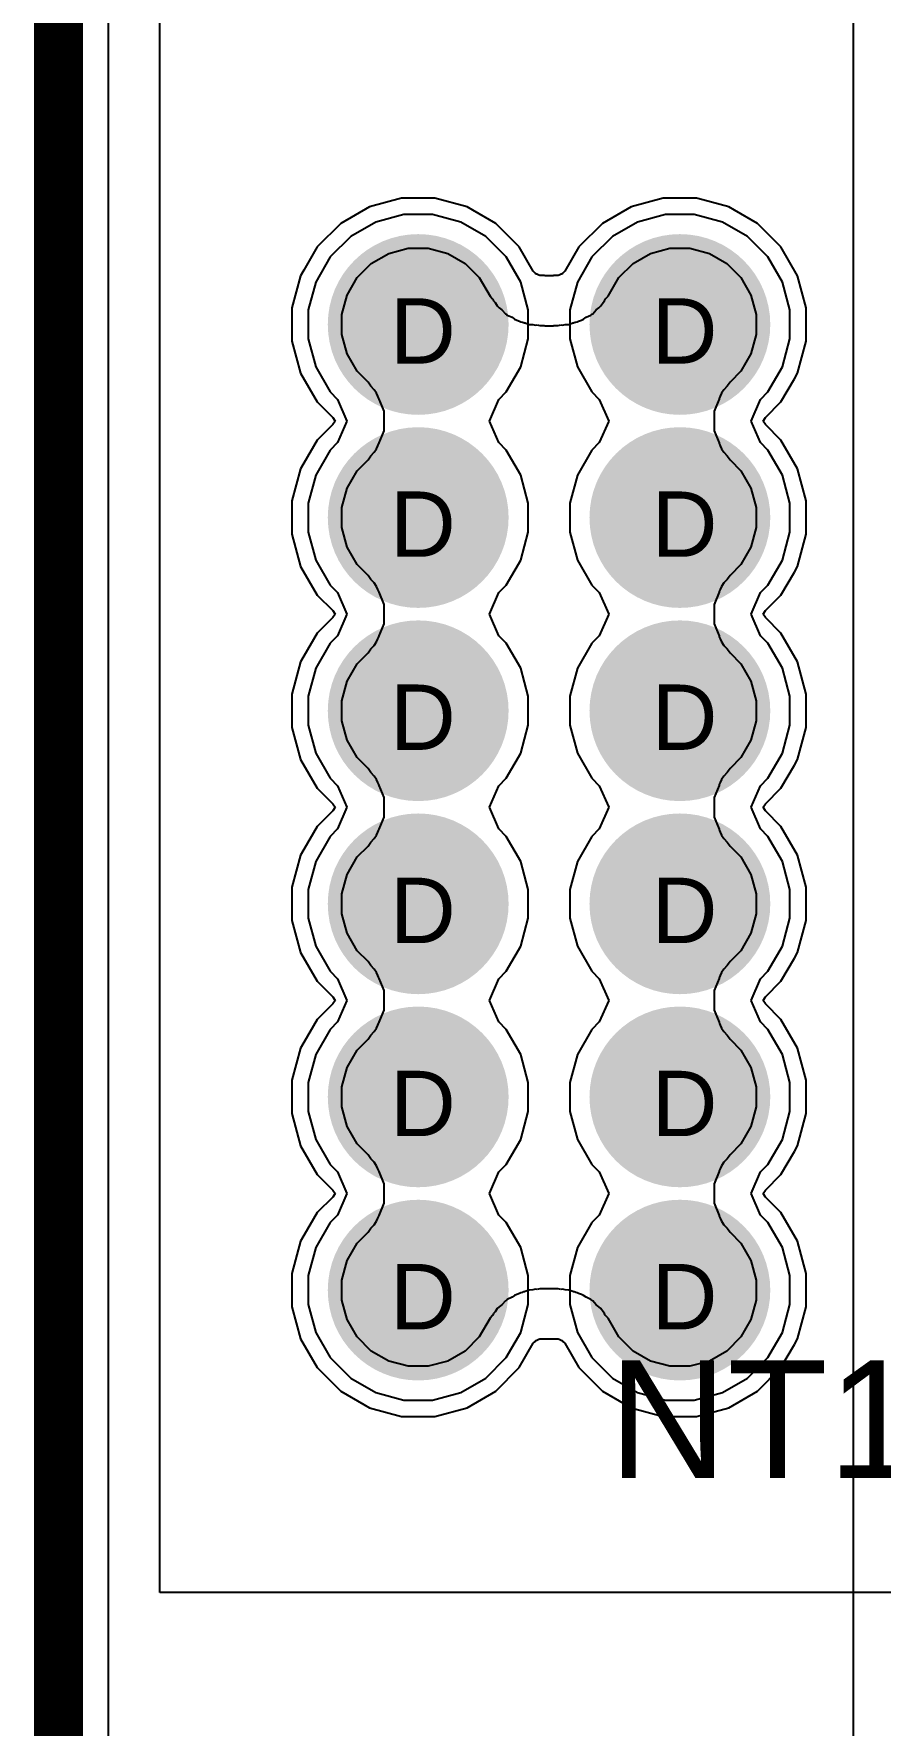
# Model space of a CAD drawing. Header units: inches. Extents: x 0 to 5379, y 0 to 5429.
# Drawn here: x -0.19 to 6.38, y 156.27 to 169.41 of the extents above; entities that cross this region are included whole.
import ezdxf

# ---------------------------------------------------------------- set-up
doc = ezdxf.new("R2010")
doc.units = ezdxf.units.IN
for name, color, linetype in [('Board Outline', 216, 'Continuous'), ('Bottom Layer', 5, 'Continuous'), ('Bottom Solder', 6, 'Continuous'), ('Drill Drawing', 1, 'Continuous'), ('GND01', 16, 'Continuous'), ('GND02', 76, 'Continuous'), ('PWR', 156, 'Continuous'), ('SIG 01', 90, 'Continuous'), ('Top Layer', 1, 'Continuous'), ('Top Overlay', 2, 'Continuous'), ('Top Solder', 216, 'Continuous'), ('Via Holes', 16, 'Continuous')]:
    doc.layers.add(name, color=color, linetype=linetype)
doc.styles.add('Arial', font='', dxfattribs={"height": 0.2})
doc.styles.get('Arial').set_extended_font_data('Arial')

msp = doc.modelspace()

# ---------------------------------------------------------------- hatches: boundary and pattern name
at = {"layer": 'Bottom Layer'}
h = msp.add_hatch(color=5, dxfattribs=at)
edge = h.paths.add_edge_path()
edge.add_arc((2.794, 167.151), 0.6, 0, 360)
h = msp.add_hatch(color=5, dxfattribs=at)
edge = h.paths.add_edge_path()
edge.add_arc((4.826, 167.151), 0.6, 0, 360)
h = msp.add_hatch(color=5, dxfattribs=at)
edge = h.paths.add_edge_path()
edge.add_arc((2.794, 165.651), 0.6, 0, 360)
h = msp.add_hatch(color=5, dxfattribs=at)
edge = h.paths.add_edge_path()
edge.add_arc((4.826, 165.651), 0.6, 0, 360)
h = msp.add_hatch(color=5, dxfattribs=at)
edge = h.paths.add_edge_path()
edge.add_arc((2.794, 164.15), 0.6, 0, 360)
h = msp.add_hatch(color=5, dxfattribs=at)
edge = h.paths.add_edge_path()
edge.add_arc((4.826, 164.15), 0.6, 0, 360)
h = msp.add_hatch(color=5, dxfattribs=at)
edge = h.paths.add_edge_path()
edge.add_arc((2.794, 162.65), 0.6, 0, 360)
h = msp.add_hatch(color=5, dxfattribs=at)
edge = h.paths.add_edge_path()
edge.add_arc((4.826, 162.65), 0.6, 0, 360)
h = msp.add_hatch(color=5, dxfattribs=at)
edge = h.paths.add_edge_path()
edge.add_arc((2.794, 161.15), 0.6, 0, 360)
h = msp.add_hatch(color=5, dxfattribs=at)
edge = h.paths.add_edge_path()
edge.add_arc((4.826, 161.15), 0.6, 0, 360)
h = msp.add_hatch(color=5, dxfattribs=at)
edge = h.paths.add_edge_path()
edge.add_arc((2.794, 159.649), 0.6, 0, 360)
h = msp.add_hatch(color=5, dxfattribs=at)
edge = h.paths.add_edge_path()
edge.add_arc((4.826, 159.649), 0.6, 0, 360)
at = {"layer": 'Bottom Solder'}
h = msp.add_hatch(color=6, dxfattribs=at)
edge = h.paths.add_edge_path()
edge.add_arc((2.794, 167.151), 0.702, 0, 360)
h = msp.add_hatch(color=6, dxfattribs=at)
edge = h.paths.add_edge_path()
edge.add_arc((4.826, 167.151), 0.702, 0, 360)
h = msp.add_hatch(color=6, dxfattribs=at)
edge = h.paths.add_edge_path()
edge.add_arc((2.794, 165.651), 0.702, 0, 360)
h = msp.add_hatch(color=6, dxfattribs=at)
edge = h.paths.add_edge_path()
edge.add_arc((4.826, 165.651), 0.702, 0, 360)
h = msp.add_hatch(color=6, dxfattribs=at)
edge = h.paths.add_edge_path()
edge.add_arc((2.794, 164.15), 0.702, 0, 360)
h = msp.add_hatch(color=6, dxfattribs=at)
edge = h.paths.add_edge_path()
edge.add_arc((4.826, 164.15), 0.702, 0, 360)
h = msp.add_hatch(color=6, dxfattribs=at)
edge = h.paths.add_edge_path()
edge.add_arc((2.794, 162.65), 0.702, 0, 360)
h = msp.add_hatch(color=6, dxfattribs=at)
edge = h.paths.add_edge_path()
edge.add_arc((4.826, 162.65), 0.702, 0, 360)
h = msp.add_hatch(color=6, dxfattribs=at)
edge = h.paths.add_edge_path()
edge.add_arc((2.794, 161.15), 0.702, 0, 360)
h = msp.add_hatch(color=6, dxfattribs=at)
edge = h.paths.add_edge_path()
edge.add_arc((4.826, 161.15), 0.702, 0, 360)
h = msp.add_hatch(color=6, dxfattribs=at)
edge = h.paths.add_edge_path()
edge.add_arc((2.794, 159.649), 0.702, 0, 360)
h = msp.add_hatch(color=6, dxfattribs=at)
edge = h.paths.add_edge_path()
edge.add_arc((4.826, 159.649), 0.702, 0, 360)
at = {"layer": 'GND01'}
h = msp.add_hatch(color=16, dxfattribs=at)
edge = h.paths.add_edge_path()
edge.add_arc((2.794, 167.151), 0.6, 0, 360)
h = msp.add_hatch(color=16, dxfattribs=at)
edge = h.paths.add_edge_path()
edge.add_arc((4.826, 167.151), 0.6, 0, 360)
h = msp.add_hatch(color=16, dxfattribs=at)
edge = h.paths.add_edge_path()
edge.add_arc((2.794, 165.651), 0.6, 0, 360)
h = msp.add_hatch(color=16, dxfattribs=at)
edge = h.paths.add_edge_path()
edge.add_arc((4.826, 165.651), 0.6, 0, 360)
h = msp.add_hatch(color=16, dxfattribs=at)
edge = h.paths.add_edge_path()
edge.add_arc((2.794, 164.15), 0.6, 0, 360)
h = msp.add_hatch(color=16, dxfattribs=at)
edge = h.paths.add_edge_path()
edge.add_arc((4.826, 164.15), 0.6, 0, 360)
h = msp.add_hatch(color=16, dxfattribs=at)
edge = h.paths.add_edge_path()
edge.add_arc((2.794, 162.65), 0.6, 0, 360)
h = msp.add_hatch(color=16, dxfattribs=at)
edge = h.paths.add_edge_path()
edge.add_arc((4.826, 162.65), 0.6, 0, 360)
h = msp.add_hatch(color=16, dxfattribs=at)
edge = h.paths.add_edge_path()
edge.add_arc((2.794, 161.15), 0.6, 0, 360)
h = msp.add_hatch(color=16, dxfattribs=at)
edge = h.paths.add_edge_path()
edge.add_arc((4.826, 161.15), 0.6, 0, 360)
h = msp.add_hatch(color=16, dxfattribs=at)
edge = h.paths.add_edge_path()
edge.add_arc((2.794, 159.649), 0.6, 0, 360)
h = msp.add_hatch(color=16, dxfattribs=at)
edge = h.paths.add_edge_path()
edge.add_arc((4.826, 159.649), 0.6, 0, 360)
at = {"layer": 'GND02'}
h = msp.add_hatch(color=76, dxfattribs=at)
edge = h.paths.add_edge_path()
edge.add_arc((2.794, 167.151), 0.6, 0, 360)
h = msp.add_hatch(color=76, dxfattribs=at)
edge = h.paths.add_edge_path()
edge.add_arc((4.826, 167.151), 0.6, 0, 360)
h = msp.add_hatch(color=76, dxfattribs=at)
edge = h.paths.add_edge_path()
edge.add_arc((2.794, 165.651), 0.6, 0, 360)
h = msp.add_hatch(color=76, dxfattribs=at)
edge = h.paths.add_edge_path()
edge.add_arc((4.826, 165.651), 0.6, 0, 360)
h = msp.add_hatch(color=76, dxfattribs=at)
edge = h.paths.add_edge_path()
edge.add_arc((2.794, 164.15), 0.6, 0, 360)
h = msp.add_hatch(color=76, dxfattribs=at)
edge = h.paths.add_edge_path()
edge.add_arc((4.826, 164.15), 0.6, 0, 360)
h = msp.add_hatch(color=76, dxfattribs=at)
edge = h.paths.add_edge_path()
edge.add_arc((2.794, 162.65), 0.6, 0, 360)
h = msp.add_hatch(color=76, dxfattribs=at)
edge = h.paths.add_edge_path()
edge.add_arc((4.826, 162.65), 0.6, 0, 360)
h = msp.add_hatch(color=76, dxfattribs=at)
edge = h.paths.add_edge_path()
edge.add_arc((2.794, 161.15), 0.6, 0, 360)
h = msp.add_hatch(color=76, dxfattribs=at)
edge = h.paths.add_edge_path()
edge.add_arc((4.826, 161.15), 0.6, 0, 360)
h = msp.add_hatch(color=76, dxfattribs=at)
edge = h.paths.add_edge_path()
edge.add_arc((2.794, 159.649), 0.6, 0, 360)
h = msp.add_hatch(color=76, dxfattribs=at)
edge = h.paths.add_edge_path()
edge.add_arc((4.826, 159.649), 0.6, 0, 360)
at = {"layer": 'PWR'}
h = msp.add_hatch(color=156, dxfattribs=at)
edge = h.paths.add_edge_path()
edge.add_arc((2.794, 167.151), 0.6, 0, 360)
h = msp.add_hatch(color=156, dxfattribs=at)
edge = h.paths.add_edge_path()
edge.add_arc((4.826, 167.151), 0.6, 0, 360)
h = msp.add_hatch(color=156, dxfattribs=at)
edge = h.paths.add_edge_path()
edge.add_arc((2.794, 165.651), 0.6, 0, 360)
h = msp.add_hatch(color=156, dxfattribs=at)
edge = h.paths.add_edge_path()
edge.add_arc((4.826, 165.651), 0.6, 0, 360)
h = msp.add_hatch(color=156, dxfattribs=at)
edge = h.paths.add_edge_path()
edge.add_arc((2.794, 164.15), 0.6, 0, 360)
h = msp.add_hatch(color=156, dxfattribs=at)
edge = h.paths.add_edge_path()
edge.add_arc((4.826, 164.15), 0.6, 0, 360)
h = msp.add_hatch(color=156, dxfattribs=at)
edge = h.paths.add_edge_path()
edge.add_arc((2.794, 162.65), 0.6, 0, 360)
h = msp.add_hatch(color=156, dxfattribs=at)
edge = h.paths.add_edge_path()
edge.add_arc((4.826, 162.65), 0.6, 0, 360)
h = msp.add_hatch(color=156, dxfattribs=at)
edge = h.paths.add_edge_path()
edge.add_arc((2.794, 161.15), 0.6, 0, 360)
h = msp.add_hatch(color=156, dxfattribs=at)
edge = h.paths.add_edge_path()
edge.add_arc((4.826, 161.15), 0.6, 0, 360)
h = msp.add_hatch(color=156, dxfattribs=at)
edge = h.paths.add_edge_path()
edge.add_arc((2.794, 159.649), 0.6, 0, 360)
h = msp.add_hatch(color=156, dxfattribs=at)
edge = h.paths.add_edge_path()
edge.add_arc((4.826, 159.649), 0.6, 0, 360)
at = {"layer": 'SIG 01'}
h = msp.add_hatch(color=90, dxfattribs=at)
edge = h.paths.add_edge_path()
edge.add_arc((2.794, 167.151), 0.6, 0, 360)
h = msp.add_hatch(color=90, dxfattribs=at)
edge = h.paths.add_edge_path()
edge.add_arc((4.826, 167.151), 0.6, 0, 360)
h = msp.add_hatch(color=90, dxfattribs=at)
edge = h.paths.add_edge_path()
edge.add_arc((2.794, 165.651), 0.6, 0, 360)
h = msp.add_hatch(color=90, dxfattribs=at)
edge = h.paths.add_edge_path()
edge.add_arc((4.826, 165.651), 0.6, 0, 360)
h = msp.add_hatch(color=90, dxfattribs=at)
edge = h.paths.add_edge_path()
edge.add_arc((2.794, 164.15), 0.6, 0, 360)
h = msp.add_hatch(color=90, dxfattribs=at)
edge = h.paths.add_edge_path()
edge.add_arc((4.826, 164.15), 0.6, 0, 360)
h = msp.add_hatch(color=90, dxfattribs=at)
edge = h.paths.add_edge_path()
edge.add_arc((2.794, 162.65), 0.6, 0, 360)
h = msp.add_hatch(color=90, dxfattribs=at)
edge = h.paths.add_edge_path()
edge.add_arc((4.826, 162.65), 0.6, 0, 360)
h = msp.add_hatch(color=90, dxfattribs=at)
edge = h.paths.add_edge_path()
edge.add_arc((2.794, 161.15), 0.6, 0, 360)
h = msp.add_hatch(color=90, dxfattribs=at)
edge = h.paths.add_edge_path()
edge.add_arc((4.826, 161.15), 0.6, 0, 360)
h = msp.add_hatch(color=90, dxfattribs=at)
edge = h.paths.add_edge_path()
edge.add_arc((2.794, 159.649), 0.6, 0, 360)
h = msp.add_hatch(color=90, dxfattribs=at)
edge = h.paths.add_edge_path()
edge.add_arc((4.826, 159.649), 0.6, 0, 360)
at = {"layer": 'Top Layer'}
h = msp.add_hatch(color=1, dxfattribs=at)
edge = h.paths.add_edge_path()
edge.add_arc((2.794, 167.151), 0.6, 0, 360)
h = msp.add_hatch(color=1, dxfattribs=at)
edge = h.paths.add_edge_path()
edge.add_arc((4.826, 167.151), 0.6, 0, 360)
h = msp.add_hatch(color=1, dxfattribs=at)
edge = h.paths.add_edge_path()
edge.add_arc((2.794, 165.651), 0.6, 0, 360)
h = msp.add_hatch(color=1, dxfattribs=at)
edge = h.paths.add_edge_path()
edge.add_arc((4.826, 165.651), 0.6, 0, 360)
h = msp.add_hatch(color=1, dxfattribs=at)
edge = h.paths.add_edge_path()
edge.add_arc((2.794, 164.15), 0.6, 0, 360)
h = msp.add_hatch(color=1, dxfattribs=at)
edge = h.paths.add_edge_path()
edge.add_arc((4.826, 164.15), 0.6, 0, 360)
h = msp.add_hatch(color=1, dxfattribs=at)
edge = h.paths.add_edge_path()
edge.add_arc((2.794, 162.65), 0.6, 0, 360)
h = msp.add_hatch(color=1, dxfattribs=at)
edge = h.paths.add_edge_path()
edge.add_arc((4.826, 162.65), 0.6, 0, 360)
h = msp.add_hatch(color=1, dxfattribs=at)
edge = h.paths.add_edge_path()
edge.add_arc((2.794, 161.15), 0.6, 0, 360)
h = msp.add_hatch(color=1, dxfattribs=at)
edge = h.paths.add_edge_path()
edge.add_arc((4.826, 161.15), 0.6, 0, 360)
h = msp.add_hatch(color=1, dxfattribs=at)
edge = h.paths.add_edge_path()
edge.add_arc((2.794, 159.649), 0.6, 0, 360)
h = msp.add_hatch(color=1, dxfattribs=at)
edge = h.paths.add_edge_path()
edge.add_arc((4.826, 159.649), 0.6, 0, 360)
at = {"layer": 'Top Solder'}
h = msp.add_hatch(color=216, dxfattribs=at)
edge = h.paths.add_edge_path()
edge.add_arc((2.794, 167.151), 0.702, 0, 360)
h = msp.add_hatch(color=216, dxfattribs=at)
edge = h.paths.add_edge_path()
edge.add_arc((4.826, 167.151), 0.702, 0, 360)
h = msp.add_hatch(color=216, dxfattribs=at)
edge = h.paths.add_edge_path()
edge.add_arc((2.794, 165.651), 0.702, 0, 360)
h = msp.add_hatch(color=216, dxfattribs=at)
edge = h.paths.add_edge_path()
edge.add_arc((4.826, 165.651), 0.702, 0, 360)
h = msp.add_hatch(color=216, dxfattribs=at)
edge = h.paths.add_edge_path()
edge.add_arc((2.794, 164.15), 0.702, 0, 360)
h = msp.add_hatch(color=216, dxfattribs=at)
edge = h.paths.add_edge_path()
edge.add_arc((4.826, 164.15), 0.702, 0, 360)
h = msp.add_hatch(color=216, dxfattribs=at)
edge = h.paths.add_edge_path()
edge.add_arc((2.794, 162.65), 0.702, 0, 360)
h = msp.add_hatch(color=216, dxfattribs=at)
edge = h.paths.add_edge_path()
edge.add_arc((4.826, 162.65), 0.702, 0, 360)
h = msp.add_hatch(color=216, dxfattribs=at)
edge = h.paths.add_edge_path()
edge.add_arc((2.794, 161.15), 0.702, 0, 360)
h = msp.add_hatch(color=216, dxfattribs=at)
edge = h.paths.add_edge_path()
edge.add_arc((4.826, 161.15), 0.702, 0, 360)
h = msp.add_hatch(color=216, dxfattribs=at)
edge = h.paths.add_edge_path()
edge.add_arc((2.794, 159.649), 0.702, 0, 360)
h = msp.add_hatch(color=216, dxfattribs=at)
edge = h.paths.add_edge_path()
edge.add_arc((4.826, 159.649), 0.702, 0, 360)
at = {"layer": 'Via Holes'}
h = msp.add_hatch(color=7, dxfattribs=at)
edge = h.paths.add_edge_path()
edge.add_arc((2.794, 167.151), 0.35, 0, 360)
h = msp.add_hatch(color=7, dxfattribs=at)
edge = h.paths.add_edge_path()
edge.add_arc((4.826, 167.151), 0.35, 0, 360)
h = msp.add_hatch(color=7, dxfattribs=at)
edge = h.paths.add_edge_path()
edge.add_arc((2.794, 165.651), 0.35, 0, 360)
h = msp.add_hatch(color=7, dxfattribs=at)
edge = h.paths.add_edge_path()
edge.add_arc((4.826, 165.651), 0.35, 0, 360)
h = msp.add_hatch(color=7, dxfattribs=at)
edge = h.paths.add_edge_path()
edge.add_arc((2.794, 164.15), 0.35, 0, 360)
h = msp.add_hatch(color=7, dxfattribs=at)
edge = h.paths.add_edge_path()
edge.add_arc((4.826, 164.15), 0.35, 0, 360)
h = msp.add_hatch(color=7, dxfattribs=at)
edge = h.paths.add_edge_path()
edge.add_arc((2.794, 162.65), 0.35, 0, 360)
h = msp.add_hatch(color=7, dxfattribs=at)
edge = h.paths.add_edge_path()
edge.add_arc((4.826, 162.65), 0.35, 0, 360)
h = msp.add_hatch(color=7, dxfattribs=at)
edge = h.paths.add_edge_path()
edge.add_arc((2.794, 161.15), 0.35, 0, 360)
h = msp.add_hatch(color=7, dxfattribs=at)
edge = h.paths.add_edge_path()
edge.add_arc((4.826, 161.15), 0.35, 0, 360)
h = msp.add_hatch(color=7, dxfattribs=at)
edge = h.paths.add_edge_path()
edge.add_arc((2.794, 159.649), 0.35, 0, 360)
h = msp.add_hatch(color=7, dxfattribs=at)
edge = h.paths.add_edge_path()
edge.add_arc((4.826, 159.649), 0.35, 0, 360)

# ---------------------------------------------------------------- linework, layer by layer
at = {"layer": 'Board Outline'}
msp.add_lwpolyline([(0, 0, 0.381, 0.381, 0), (0, 220, 0.381, 0.381, 0)], format="xyseb", dxfattribs=at)
at = {"layer": 'Bottom Layer'}
msp.add_line((0.388, 9.671), (0.388, 210.329), dxfattribs=at)
at = {"layer": 'GND01'}
msp.add_line((0.388, 0.388), (0.388, 219.612), dxfattribs=at)
at = {"layer": 'GND02'}
msp.add_line((0.388, 0.388), (0.388, 219.612), dxfattribs=at)
at = {"layer": 'PWR'}
for p, q in [((0.388, 0.388), (0.388, 219.612)), ((2.464, 167.947), (2.27, 167.835)), ((2.682, 168.005), (2.464, 167.947)), ((2.906, 168.005), (2.682, 168.005)), ((3.124, 167.947), (2.906, 168.005)), ((3.318, 167.835), (3.124, 167.947)), ((4.496, 167.947), (4.302, 167.835)), ((4.714, 168.005), (4.496, 167.947)), ((4.938, 168.005), (4.714, 168.005)), ((5.156, 167.947), (4.938, 168.005)), ((5.35, 167.835), (5.156, 167.947)), ((2.27, 167.835), (2.111, 167.676)), ((3.477, 167.676), (3.318, 167.835)), ((4.302, 167.835), (4.143, 167.676)), ((5.509, 167.676), (5.35, 167.835)), ((2.111, 167.676), (1.998, 167.481)), ((3.59, 167.481), (3.477, 167.676)), ((4.143, 167.676), (4.03, 167.481)), ((5.622, 167.481), (5.509, 167.676)), ((1.998, 167.481), (1.94, 167.264)), ((3.648, 167.264), (3.59, 167.481)), ((4.03, 167.481), (3.972, 167.264)), ((5.68, 167.264), (5.622, 167.481)), ((1.94, 167.264), (1.94, 167.039)), ((3.648, 167.039), (3.648, 167.264)), ((3.972, 167.264), (3.972, 167.039)), ((5.68, 167.039), (5.68, 167.264)), ((1.94, 167.039), (1.998, 166.822)), ((3.59, 166.822), (3.648, 167.039)), ((3.972, 167.039), (4.03, 166.822)), ((5.622, 166.822), (5.68, 167.039)), ((1.998, 166.822), (2.111, 166.627)), ((3.477, 166.627), (3.59, 166.822)), ((4.03, 166.822), (4.143, 166.627)), ((5.509, 166.627), (5.622, 166.822)), ((2.111, 166.627), (2.168, 166.569)), ((3.42, 166.569), (3.477, 166.627)), ((4.143, 166.627), (4.2, 166.569)), ((5.452, 166.569), (5.509, 166.627)), ((2.168, 166.569), (2.241, 166.401)), ((3.347, 166.401), (3.42, 166.569)), ((4.2, 166.569), (4.273, 166.401)), ((5.379, 166.401), (5.452, 166.569)), ((2.241, 166.401), (2.168, 166.233)), ((3.42, 166.233), (3.347, 166.401)), ((4.273, 166.401), (4.2, 166.233)), ((5.452, 166.233), (5.379, 166.401)), ((2.168, 166.233), (2.111, 166.175)), ((3.477, 166.175), (3.42, 166.233)), ((4.2, 166.233), (4.143, 166.175)), ((5.509, 166.175), (5.452, 166.233)), ((2.111, 166.175), (1.998, 165.981)), ((3.59, 165.981), (3.477, 166.175)), ((4.143, 166.175), (4.03, 165.981)), ((5.622, 165.981), (5.509, 166.175)), ((1.998, 165.981), (1.94, 165.763)), ((3.648, 165.763), (3.59, 165.981)), ((4.03, 165.981), (3.972, 165.763)), ((5.68, 165.763), (5.622, 165.981)), ((1.94, 165.763), (1.94, 165.538)), ((3.648, 165.538), (3.648, 165.763)), ((3.972, 165.763), (3.972, 165.538)), ((5.68, 165.538), (5.68, 165.763)), ((1.94, 165.538), (1.998, 165.321)), ((3.59, 165.321), (3.648, 165.538)), ((3.972, 165.538), (4.03, 165.321)), ((5.622, 165.321), (5.68, 165.538)), ((1.998, 165.321), (2.111, 165.127)), ((3.477, 165.127), (3.59, 165.321)), ((4.03, 165.321), (4.143, 165.127)), ((5.509, 165.127), (5.622, 165.321)), ((2.111, 165.127), (2.168, 165.069)), ((2.168, 165.069), (2.241, 164.901)), ((3.347, 164.901), (3.42, 165.069)), ((3.42, 165.069), (3.477, 165.127)), ((4.143, 165.127), (4.2, 165.069)), ((4.2, 165.069), (4.273, 164.901)), ((5.379, 164.901), (5.452, 165.069)), ((5.452, 165.069), (5.509, 165.127)), ((2.241, 164.901), (2.168, 164.733)), ((3.42, 164.733), (3.347, 164.901)), ((4.273, 164.901), (4.2, 164.733)), ((5.452, 164.733), (5.379, 164.901)), ((2.111, 164.675), (1.998, 164.48)), ((2.168, 164.733), (2.111, 164.675)), ((3.477, 164.675), (3.42, 164.733)), ((3.59, 164.48), (3.477, 164.675)), ((4.143, 164.675), (4.03, 164.48)), ((4.2, 164.733), (4.143, 164.675)), ((5.509, 164.675), (5.452, 164.733)), ((5.622, 164.48), (5.509, 164.675)), ((1.998, 164.48), (1.94, 164.263)), ((3.648, 164.263), (3.59, 164.48)), ((4.03, 164.48), (3.972, 164.263)), ((5.68, 164.263), (5.622, 164.48)), ((1.94, 164.263), (1.94, 164.038)), ((3.648, 164.038), (3.648, 164.263)), ((3.972, 164.263), (3.972, 164.038)), ((5.68, 164.038), (5.68, 164.263)), ((1.94, 164.038), (1.998, 163.821)), ((3.59, 163.821), (3.648, 164.038)), ((3.972, 164.038), (4.03, 163.821)), ((5.622, 163.821), (5.68, 164.038)), ((1.998, 163.821), (2.111, 163.626)), ((3.477, 163.626), (3.59, 163.821)), ((4.03, 163.821), (4.143, 163.626)), ((5.509, 163.626), (5.622, 163.821)), ((2.111, 163.626), (2.168, 163.568)), ((3.42, 163.568), (3.477, 163.626)), ((4.143, 163.626), (4.2, 163.568)), ((5.452, 163.568), (5.509, 163.626)), ((2.168, 163.568), (2.241, 163.4)), ((3.347, 163.4), (3.42, 163.568)), ((4.2, 163.568), (4.273, 163.4)), ((5.379, 163.4), (5.452, 163.568)), ((2.241, 163.4), (2.168, 163.232)), ((3.42, 163.232), (3.347, 163.4)), ((4.273, 163.4), (4.2, 163.232)), ((5.452, 163.232), (5.379, 163.4)), ((2.168, 163.232), (2.111, 163.174)), ((3.477, 163.174), (3.42, 163.232)), ((4.2, 163.232), (4.143, 163.174)), ((5.509, 163.174), (5.452, 163.232)), ((2.111, 163.174), (1.998, 162.98)), ((3.59, 162.98), (3.477, 163.174)), ((4.143, 163.174), (4.03, 162.98)), ((5.622, 162.98), (5.509, 163.174)), ((1.998, 162.98), (1.94, 162.762)), ((3.648, 162.762), (3.59, 162.98)), ((4.03, 162.98), (3.972, 162.762)), ((5.68, 162.762), (5.622, 162.98)), ((1.94, 162.762), (1.94, 162.538)), ((3.648, 162.538), (3.648, 162.762)), ((3.972, 162.762), (3.972, 162.538)), ((5.68, 162.538), (5.68, 162.762)), ((1.94, 162.538), (1.998, 162.32)), ((3.59, 162.32), (3.648, 162.538)), ((3.972, 162.538), (4.03, 162.32)), ((5.622, 162.32), (5.68, 162.538)), ((1.998, 162.32), (2.111, 162.126)), ((3.477, 162.126), (3.59, 162.32)), ((4.03, 162.32), (4.143, 162.126)), ((5.509, 162.126), (5.622, 162.32)), ((2.111, 162.126), (2.168, 162.068)), ((2.168, 162.068), (2.241, 161.9)), ((3.347, 161.9), (3.42, 162.068)), ((3.42, 162.068), (3.477, 162.126)), ((4.143, 162.126), (4.2, 162.068)), ((4.2, 162.068), (4.273, 161.9)), ((5.379, 161.9), (5.452, 162.068)), ((5.452, 162.068), (5.509, 162.126)), ((2.241, 161.9), (2.168, 161.732)), ((3.42, 161.732), (3.347, 161.9)), ((4.273, 161.9), (4.2, 161.732)), ((5.452, 161.732), (5.379, 161.9)), ((2.111, 161.674), (1.998, 161.479)), ((2.168, 161.732), (2.111, 161.674)), ((3.477, 161.674), (3.42, 161.732)), ((3.59, 161.479), (3.477, 161.674)), ((4.143, 161.674), (4.03, 161.479)), ((4.2, 161.732), (4.143, 161.674)), ((5.509, 161.674), (5.452, 161.732)), ((5.622, 161.479), (5.509, 161.674)), ((1.998, 161.479), (1.94, 161.262)), ((3.648, 161.262), (3.59, 161.479)), ((4.03, 161.479), (3.972, 161.262)), ((5.68, 161.262), (5.622, 161.479)), ((1.94, 161.262), (1.94, 161.037)), ((3.648, 161.037), (3.648, 161.262)), ((3.972, 161.262), (3.972, 161.037)), ((5.68, 161.037), (5.68, 161.262)), ((1.94, 161.037), (1.998, 160.82)), ((3.59, 160.82), (3.648, 161.037)), ((3.972, 161.037), (4.03, 160.82)), ((5.622, 160.82), (5.68, 161.037)), ((1.998, 160.82), (2.111, 160.625)), ((3.477, 160.625), (3.59, 160.82)), ((4.03, 160.82), (4.143, 160.625)), ((5.509, 160.625), (5.622, 160.82)), ((2.111, 160.625), (2.168, 160.567)), ((3.42, 160.567), (3.477, 160.625)), ((4.143, 160.625), (4.2, 160.567)), ((5.452, 160.567), (5.509, 160.625)), ((2.168, 160.567), (2.241, 160.399)), ((3.347, 160.399), (3.42, 160.567)), ((4.2, 160.567), (4.273, 160.399)), ((5.379, 160.399), (5.452, 160.567)), ((2.241, 160.399), (2.168, 160.231)), ((3.42, 160.231), (3.347, 160.399)), ((4.273, 160.399), (4.2, 160.231)), ((5.452, 160.231), (5.379, 160.399)), ((2.168, 160.231), (2.111, 160.174)), ((3.477, 160.174), (3.42, 160.231)), ((4.2, 160.231), (4.143, 160.174)), ((5.509, 160.174), (5.452, 160.231)), ((2.111, 160.174), (1.998, 159.979)), ((3.59, 159.979), (3.477, 160.174)), ((4.143, 160.174), (4.03, 159.979)), ((5.622, 159.979), (5.509, 160.174)), ((1.998, 159.979), (1.94, 159.762)), ((3.648, 159.762), (3.59, 159.979)), ((4.03, 159.979), (3.972, 159.762)), ((5.68, 159.762), (5.622, 159.979)), ((1.94, 159.762), (1.94, 159.537)), ((3.648, 159.537), (3.648, 159.762)), ((3.972, 159.762), (3.972, 159.537)), ((5.68, 159.537), (5.68, 159.762)), ((1.94, 159.537), (1.998, 159.32)), ((3.59, 159.32), (3.648, 159.537)), ((3.972, 159.537), (4.03, 159.32)), ((5.622, 159.32), (5.68, 159.537)), ((1.998, 159.32), (2.111, 159.125)), ((3.477, 159.125), (3.59, 159.32)), ((4.03, 159.32), (4.143, 159.125)), ((5.509, 159.125), (5.622, 159.32)), ((2.111, 159.125), (2.27, 158.966)), ((3.318, 158.966), (3.477, 159.125)), ((4.143, 159.125), (4.302, 158.966)), ((5.35, 158.966), (5.509, 159.125)), ((2.27, 158.966), (2.464, 158.853)), ((3.124, 158.853), (3.318, 158.966)), ((4.302, 158.966), (4.496, 158.853)), ((5.156, 158.853), (5.35, 158.966)), ((2.464, 158.853), (2.682, 158.795)), ((2.682, 158.795), (2.906, 158.795)), ((2.906, 158.795), (3.124, 158.853)), ((4.496, 158.853), (4.714, 158.795)), ((4.714, 158.795), (4.938, 158.795)), ((4.938, 158.795), (5.156, 158.853))]:
    msp.add_line(p, q, dxfattribs=at)
at = {"layer": 'SIG 01'}
for p, q in [((0.388, 0.388), (0.388, 219.612)), ((6.172, 188.472), (6.172, 153.243)), ((2.415, 168.065), (2.192, 167.936)), ((2.665, 168.132), (2.415, 168.065)), ((2.923, 168.132), (2.665, 168.132)), ((3.173, 168.065), (2.923, 168.132)), ((3.217, 168.04), (3.173, 168.065)), ((4.447, 168.065), (4.224, 167.936)), ((4.697, 168.132), (4.447, 168.065)), ((4.955, 168.132), (4.697, 168.132)), ((5.005, 168.119), (4.955, 168.132)), ((5.205, 168.065), (5.005, 168.119)), ((5.249, 168.04), (5.205, 168.065)), ((2.192, 167.936), (2.009, 167.754)), ((3.396, 167.936), (3.217, 168.04)), ((3.217, 168.04), (3.217, 168.04)), ((3.579, 167.754), (3.396, 167.936)), ((4.224, 167.936), (4.041, 167.754)), ((5.428, 167.936), (5.249, 168.04)), ((5.249, 168.04), (5.249, 168.04)), ((5.611, 167.754), (5.428, 167.936)), ((2.009, 167.754), (1.905, 167.574)), ((2.43, 167.625), (2.565, 167.703)), ((2.565, 167.703), (2.716, 167.744)), ((2.716, 167.744), (2.872, 167.744)), ((2.872, 167.744), (3.023, 167.703)), ((3.023, 167.703), (3.158, 167.625)), ((3.688, 167.565), (3.579, 167.754)), ((4.041, 167.754), (3.932, 167.565)), ((4.462, 167.625), (4.597, 167.703)), ((4.597, 167.703), (4.748, 167.744)), ((4.748, 167.744), (4.904, 167.744)), ((4.904, 167.744), (5.055, 167.703)), ((5.055, 167.703), (5.19, 167.625)), ((5.74, 167.53), (5.611, 167.754)), ((1.905, 167.574), (1.88, 167.53)), ((1.905, 167.574), (1.905, 167.574)), ((2.32, 167.515), (2.43, 167.625)), ((3.158, 167.625), (3.268, 167.515)), ((3.703, 167.549), (3.688, 167.565)), ((3.707, 167.543), (3.703, 167.549)), ((3.715, 167.541), (3.707, 167.543)), ((3.731, 167.533), (3.715, 167.541)), ((3.905, 167.541), (3.889, 167.533)), ((3.913, 167.543), (3.905, 167.541)), ((3.917, 167.549), (3.913, 167.543)), ((3.932, 167.565), (3.917, 167.549)), ((4.352, 167.515), (4.462, 167.625)), ((5.19, 167.625), (5.3, 167.515)), ((1.88, 167.53), (1.813, 167.28)), ((2.242, 167.38), (2.32, 167.515)), ((3.268, 167.515), (3.352, 167.371)), ((3.739, 167.531), (3.731, 167.533)), ((3.774, 167.531), (3.739, 167.531)), ((3.778, 167.53), (3.774, 167.531)), ((3.842, 167.53), (3.778, 167.53)), ((3.846, 167.531), (3.842, 167.53)), ((3.881, 167.531), (3.846, 167.531)), ((3.889, 167.533), (3.881, 167.531)), ((4.268, 167.371), (4.352, 167.515)), ((5.3, 167.515), (5.378, 167.38)), ((5.807, 167.28), (5.74, 167.53)), ((1.813, 167.28), (1.813, 167.022)), ((2.201, 167.229), (2.242, 167.38)), ((3.352, 167.371), (3.371, 167.349)), ((3.371, 167.349), (3.371, 167.348)), ((3.371, 167.348), (3.374, 167.345)), ((3.374, 167.345), (3.376, 167.34)), ((3.376, 167.34), (3.38, 167.334)), ((3.38, 167.334), (3.391, 167.322)), ((3.391, 167.322), (3.408, 167.296)), ((3.408, 167.296), (3.423, 167.28)), ((3.423, 167.28), (3.443, 167.266)), ((4.177, 167.266), (4.197, 167.28)), ((4.197, 167.28), (4.212, 167.296)), ((4.212, 167.296), (4.229, 167.322)), ((4.229, 167.322), (4.24, 167.334)), ((4.24, 167.334), (4.244, 167.34)), ((4.244, 167.34), (4.246, 167.345)), ((4.246, 167.345), (4.249, 167.349)), ((4.249, 167.349), (4.268, 167.371)), ((4.249, 167.349), (4.249, 167.349)), ((5.378, 167.38), (5.419, 167.229)), ((5.807, 167.022), (5.807, 167.28)), ((2.201, 167.073), (2.201, 167.229)), ((3.443, 167.266), (3.471, 167.235)), ((3.471, 167.235), (3.479, 167.231)), ((3.479, 167.231), (3.485, 167.224)), ((3.485, 167.224), (3.523, 167.207)), ((3.523, 167.207), (3.543, 167.192)), ((3.543, 167.192), (3.559, 167.184)), ((3.559, 167.184), (3.581, 167.178)), ((3.581, 167.178), (3.591, 167.172)), ((3.591, 167.172), (3.603, 167.169)), ((3.603, 167.169), (3.607, 167.167)), ((3.607, 167.167), (3.614, 167.166)), ((3.614, 167.166), (3.619, 167.165)), ((3.619, 167.165), (3.624, 167.163)), ((3.624, 167.163), (3.624, 167.163)), ((3.624, 167.163), (3.648, 167.153)), ((3.648, 167.153), (3.656, 167.151)), ((3.656, 167.151), (3.684, 167.151)), ((3.684, 167.151), (3.706, 167.145)), ((3.706, 167.145), (3.718, 167.147)), ((3.718, 167.147), (3.739, 167.142)), ((3.881, 167.142), (3.902, 167.147)), ((3.902, 167.147), (3.914, 167.145)), ((3.914, 167.145), (3.936, 167.151)), ((3.936, 167.151), (3.964, 167.151)), ((3.964, 167.151), (3.972, 167.153)), ((3.972, 167.153), (3.996, 167.163)), ((3.996, 167.163), (4.001, 167.165)), ((3.996, 167.163), (3.996, 167.163)), ((4.001, 167.165), (4.006, 167.166)), ((4.006, 167.166), (4.013, 167.168)), ((4.013, 167.168), (4.017, 167.169)), ((4.017, 167.169), (4.029, 167.172)), ((4.029, 167.172), (4.039, 167.178)), ((4.039, 167.178), (4.061, 167.184)), ((4.061, 167.184), (4.077, 167.192)), ((4.077, 167.192), (4.097, 167.207)), ((4.097, 167.207), (4.135, 167.224)), ((4.135, 167.224), (4.141, 167.231)), ((4.141, 167.231), (4.149, 167.235)), ((4.149, 167.235), (4.177, 167.266)), ((5.419, 167.229), (5.419, 167.073)), ((1.813, 167.022), (1.88, 166.773)), ((2.242, 166.923), (2.201, 167.073)), ((3.739, 167.142), (3.774, 167.142)), ((3.774, 167.142), (3.778, 167.141)), ((3.778, 167.141), (3.842, 167.141)), ((3.842, 167.141), (3.846, 167.142)), ((3.846, 167.142), (3.881, 167.142)), ((5.419, 167.073), (5.378, 166.923)), ((5.74, 166.773), (5.807, 167.022)), ((2.32, 166.787), (2.242, 166.923)), ((5.378, 166.923), (5.3, 166.787)), ((1.88, 166.773), (2.009, 166.549)), ((2.405, 166.703), (2.32, 166.787)), ((5.3, 166.787), (5.216, 166.703)), ((5.715, 166.728), (5.74, 166.773)), ((2.426, 166.671), (2.405, 166.703)), ((2.453, 166.644), (2.426, 166.671)), ((2.471, 166.617), (2.453, 166.644)), ((5.167, 166.644), (5.149, 166.617)), ((5.194, 166.671), (5.167, 166.644)), ((5.216, 166.703), (5.194, 166.671)), ((5.611, 166.549), (5.715, 166.728)), ((5.715, 166.728), (5.715, 166.728)), ((2.009, 166.549), (2.13, 166.428)), ((2.481, 166.593), (2.471, 166.617)), ((2.471, 166.617), (2.471, 166.617)), ((2.471, 166.617), (2.471, 166.617)), ((2.486, 166.582), (2.481, 166.593)), ((2.489, 166.577), (2.486, 166.582)), ((2.49, 166.571), (2.489, 166.577)), ((2.529, 166.477), (2.49, 166.571)), ((5.13, 166.571), (5.091, 166.477)), ((5.131, 166.577), (5.13, 166.571)), ((5.134, 166.582), (5.131, 166.577)), ((5.139, 166.593), (5.134, 166.582)), ((5.149, 166.617), (5.139, 166.593)), ((5.149, 166.617), (5.149, 166.617)), ((5.149, 166.617), (5.149, 166.617)), ((5.49, 166.428), (5.611, 166.549)), ((2.13, 166.374), (2.009, 166.253)), ((2.13, 166.428), (2.148, 166.401)), ((2.148, 166.401), (2.13, 166.374)), ((2.529, 166.325), (2.529, 166.477)), ((2.529, 166.477), (2.529, 166.477)), ((5.091, 166.477), (5.091, 166.477)), ((5.091, 166.477), (5.091, 166.325)), ((5.472, 166.401), (5.49, 166.428)), ((5.49, 166.374), (5.472, 166.401)), ((5.611, 166.253), (5.49, 166.374)), ((2.009, 166.253), (1.905, 166.074)), ((2.486, 166.221), (2.489, 166.225)), ((2.489, 166.225), (2.49, 166.231)), ((2.49, 166.231), (2.529, 166.325)), ((5.091, 166.325), (5.091, 166.325)), ((5.091, 166.325), (5.13, 166.231)), ((5.13, 166.231), (5.131, 166.225)), ((5.131, 166.225), (5.134, 166.221)), ((5.74, 166.03), (5.611, 166.253)), ((2.32, 166.015), (2.405, 166.099)), ((2.405, 166.099), (2.426, 166.131)), ((2.426, 166.131), (2.453, 166.158)), ((2.453, 166.158), (2.471, 166.185)), ((2.471, 166.185), (2.481, 166.209)), ((2.471, 166.185), (2.471, 166.185)), ((2.471, 166.185), (2.471, 166.185)), ((2.481, 166.209), (2.486, 166.221)), ((5.134, 166.221), (5.139, 166.209)), ((5.139, 166.209), (5.149, 166.185)), ((5.149, 166.185), (5.149, 166.185)), ((5.149, 166.185), (5.149, 166.185)), ((5.149, 166.185), (5.167, 166.158)), ((5.167, 166.158), (5.194, 166.131)), ((5.194, 166.131), (5.216, 166.099)), ((5.216, 166.099), (5.3, 166.015)), ((1.88, 166.03), (1.813, 165.78)), ((1.905, 166.074), (1.88, 166.03)), ((1.905, 166.074), (1.905, 166.074)), ((2.242, 165.88), (2.32, 166.015)), ((5.3, 166.015), (5.378, 165.88)), ((5.807, 165.78), (5.74, 166.03)), ((2.201, 165.729), (2.242, 165.88)), ((5.378, 165.88), (5.419, 165.729)), ((1.813, 165.78), (1.813, 165.522)), ((2.201, 165.573), (2.201, 165.729)), ((5.419, 165.729), (5.419, 165.573)), ((5.807, 165.522), (5.807, 165.78)), ((2.242, 165.422), (2.201, 165.573)), ((5.419, 165.573), (5.378, 165.422)), ((1.813, 165.522), (1.88, 165.272)), ((5.74, 165.272), (5.807, 165.522)), ((2.32, 165.287), (2.242, 165.422)), ((5.378, 165.422), (5.3, 165.287)), ((1.88, 165.272), (2.009, 165.049)), ((2.405, 165.202), (2.32, 165.287)), ((2.426, 165.171), (2.405, 165.202)), ((5.216, 165.202), (5.194, 165.171)), ((5.3, 165.287), (5.216, 165.202)), ((5.611, 165.049), (5.715, 165.228)), ((5.715, 165.228), (5.74, 165.272)), ((5.715, 165.228), (5.715, 165.228)), ((2.009, 165.049), (2.13, 164.928)), ((2.453, 165.144), (2.426, 165.171)), ((2.471, 165.116), (2.453, 165.144)), ((2.481, 165.092), (2.471, 165.116)), ((2.471, 165.116), (2.471, 165.116)), ((2.471, 165.116), (2.471, 165.116)), ((2.486, 165.081), (2.481, 165.092)), ((2.489, 165.076), (2.486, 165.081)), ((2.49, 165.071), (2.489, 165.076)), ((2.529, 164.976), (2.49, 165.071)), ((5.13, 165.071), (5.091, 164.976)), ((5.131, 165.076), (5.13, 165.071)), ((5.134, 165.081), (5.131, 165.076)), ((5.139, 165.092), (5.134, 165.081)), ((5.149, 165.116), (5.139, 165.092)), ((5.167, 165.144), (5.149, 165.116)), ((5.149, 165.116), (5.149, 165.116)), ((5.149, 165.116), (5.149, 165.116)), ((5.194, 165.171), (5.167, 165.144)), ((5.49, 164.928), (5.611, 165.049)), ((2.13, 164.928), (2.148, 164.901)), ((2.529, 164.825), (2.529, 164.976)), ((2.529, 164.976), (2.529, 164.976)), ((5.091, 164.976), (5.091, 164.976)), ((5.091, 164.976), (5.091, 164.825)), ((5.472, 164.901), (5.49, 164.928)), ((2.13, 164.874), (2.009, 164.753)), ((2.148, 164.901), (2.13, 164.874)), ((2.49, 164.731), (2.529, 164.825)), ((5.091, 164.825), (5.091, 164.825)), ((5.091, 164.825), (5.13, 164.731)), ((5.49, 164.874), (5.472, 164.901)), ((5.611, 164.753), (5.49, 164.874)), ((2.009, 164.753), (1.905, 164.573)), ((2.426, 164.631), (2.453, 164.658)), ((2.453, 164.658), (2.471, 164.685)), ((2.471, 164.685), (2.481, 164.709)), ((2.471, 164.685), (2.471, 164.685)), ((2.471, 164.685), (2.471, 164.685)), ((2.481, 164.709), (2.486, 164.72)), ((2.486, 164.72), (2.489, 164.725)), ((2.489, 164.725), (2.49, 164.731)), ((5.13, 164.731), (5.131, 164.725)), ((5.131, 164.725), (5.134, 164.72)), ((5.134, 164.72), (5.139, 164.709)), ((5.139, 164.709), (5.149, 164.685)), ((5.149, 164.685), (5.149, 164.685)), ((5.149, 164.685), (5.149, 164.685)), ((5.149, 164.685), (5.167, 164.658)), ((5.167, 164.658), (5.194, 164.631)), ((5.74, 164.529), (5.611, 164.753)), ((1.88, 164.529), (1.813, 164.28)), ((1.905, 164.573), (1.88, 164.529)), ((1.905, 164.573), (1.905, 164.573)), ((2.32, 164.514), (2.405, 164.599)), ((2.405, 164.599), (2.426, 164.631)), ((5.194, 164.631), (5.216, 164.599)), ((5.216, 164.599), (5.3, 164.514)), ((5.807, 164.28), (5.74, 164.529)), ((2.242, 164.379), (2.32, 164.514)), ((5.3, 164.514), (5.378, 164.379)), ((1.813, 164.28), (1.813, 164.021)), ((2.201, 164.228), (2.242, 164.379)), ((5.378, 164.379), (5.419, 164.228)), ((5.807, 164.021), (5.807, 164.28)), ((2.201, 164.072), (2.201, 164.228)), ((5.419, 164.228), (5.419, 164.072)), ((1.813, 164.021), (1.88, 163.772)), ((2.242, 163.922), (2.201, 164.072)), ((5.419, 164.072), (5.378, 163.922)), ((5.74, 163.772), (5.807, 164.021)), ((2.32, 163.787), (2.242, 163.922)), ((5.378, 163.922), (5.3, 163.787)), ((1.88, 163.772), (2.009, 163.548)), ((2.405, 163.702), (2.32, 163.787)), ((5.3, 163.787), (5.216, 163.702)), ((5.611, 163.548), (5.715, 163.728)), ((5.715, 163.728), (5.74, 163.772)), ((5.715, 163.728), (5.715, 163.728)), ((2.426, 163.67), (2.405, 163.702)), ((2.453, 163.643), (2.426, 163.67)), ((2.471, 163.616), (2.453, 163.643)), ((2.481, 163.592), (2.471, 163.616)), ((2.471, 163.616), (2.471, 163.616)), ((2.471, 163.616), (2.471, 163.616)), ((5.149, 163.616), (5.139, 163.592)), ((5.167, 163.643), (5.149, 163.616)), ((5.149, 163.616), (5.149, 163.616)), ((5.149, 163.616), (5.149, 163.616)), ((5.194, 163.67), (5.167, 163.643)), ((5.216, 163.702), (5.194, 163.67)), ((2.009, 163.548), (2.13, 163.427)), ((2.486, 163.581), (2.481, 163.592)), ((2.489, 163.576), (2.486, 163.581)), ((2.49, 163.57), (2.489, 163.576)), ((2.529, 163.476), (2.49, 163.57)), ((2.529, 163.324), (2.529, 163.476)), ((2.529, 163.476), (2.529, 163.476)), ((5.13, 163.57), (5.091, 163.476)), ((5.091, 163.476), (5.091, 163.476)), ((5.091, 163.476), (5.091, 163.324)), ((5.131, 163.576), (5.13, 163.57)), ((5.134, 163.581), (5.131, 163.576)), ((5.139, 163.592), (5.134, 163.581)), ((5.49, 163.427), (5.611, 163.548)), ((2.13, 163.373), (2.009, 163.252)), ((2.13, 163.427), (2.148, 163.4)), ((2.148, 163.4), (2.13, 163.373)), ((5.472, 163.4), (5.49, 163.427)), ((5.49, 163.373), (5.472, 163.4)), ((5.611, 163.252), (5.49, 163.373)), ((2.009, 163.252), (1.905, 163.073)), ((2.471, 163.184), (2.481, 163.208)), ((2.481, 163.208), (2.486, 163.22)), ((2.486, 163.22), (2.489, 163.225)), ((2.489, 163.225), (2.49, 163.23)), ((2.49, 163.23), (2.529, 163.324)), ((5.091, 163.324), (5.091, 163.324)), ((5.091, 163.324), (5.13, 163.23)), ((5.13, 163.23), (5.131, 163.225)), ((5.131, 163.225), (5.134, 163.22)), ((5.134, 163.22), (5.139, 163.208)), ((5.139, 163.208), (5.149, 163.184)), ((5.74, 163.029), (5.611, 163.252)), ((1.905, 163.073), (1.88, 163.029)), ((1.905, 163.073), (1.905, 163.073)), ((2.32, 163.014), (2.405, 163.099)), ((2.405, 163.099), (2.426, 163.13)), ((2.426, 163.13), (2.453, 163.157)), ((2.453, 163.157), (2.471, 163.184)), ((2.471, 163.184), (2.471, 163.184)), ((2.471, 163.184), (2.471, 163.184)), ((5.149, 163.184), (5.149, 163.184)), ((5.149, 163.184), (5.149, 163.184)), ((5.149, 163.184), (5.167, 163.157)), ((5.167, 163.157), (5.194, 163.13)), ((5.194, 163.13), (5.216, 163.099)), ((5.216, 163.099), (5.3, 163.014)), ((1.88, 163.029), (1.813, 162.779)), ((2.242, 162.879), (2.32, 163.014)), ((5.3, 163.014), (5.378, 162.879)), ((5.807, 162.779), (5.74, 163.029)), ((2.201, 162.728), (2.242, 162.879)), ((5.378, 162.879), (5.419, 162.728)), ((1.813, 162.779), (1.813, 162.521)), ((2.201, 162.572), (2.201, 162.728)), ((5.419, 162.728), (5.419, 162.572)), ((5.807, 162.521), (5.807, 162.779)), ((2.242, 162.421), (2.201, 162.572)), ((5.419, 162.572), (5.378, 162.421)), ((1.813, 162.521), (1.88, 162.271)), ((2.32, 162.286), (2.242, 162.421)), ((5.378, 162.421), (5.3, 162.286)), ((5.74, 162.271), (5.807, 162.521)), ((2.405, 162.202), (2.32, 162.286)), ((5.3, 162.286), (5.216, 162.202)), ((1.88, 162.271), (2.009, 162.048)), ((2.426, 162.17), (2.405, 162.202)), ((2.453, 162.143), (2.426, 162.17)), ((5.194, 162.17), (5.167, 162.143)), ((5.216, 162.202), (5.194, 162.17)), ((5.611, 162.048), (5.715, 162.227)), ((5.715, 162.227), (5.74, 162.271)), ((5.715, 162.227), (5.715, 162.227)), ((2.009, 162.048), (2.13, 161.927)), ((2.471, 162.116), (2.453, 162.143)), ((2.481, 162.092), (2.471, 162.116)), ((2.471, 162.116), (2.471, 162.116)), ((2.471, 162.116), (2.471, 162.116)), ((2.486, 162.08), (2.481, 162.092)), ((2.489, 162.076), (2.486, 162.08)), ((2.49, 162.07), (2.489, 162.076)), ((2.529, 161.976), (2.49, 162.07)), ((5.13, 162.07), (5.091, 161.976)), ((5.131, 162.076), (5.13, 162.07)), ((5.134, 162.08), (5.131, 162.076)), ((5.139, 162.092), (5.134, 162.08)), ((5.149, 162.116), (5.139, 162.092)), ((5.167, 162.143), (5.149, 162.116)), ((5.149, 162.116), (5.149, 162.116)), ((5.149, 162.116), (5.149, 162.116)), ((5.49, 161.927), (5.611, 162.048)), ((2.13, 161.927), (2.148, 161.9)), ((2.148, 161.9), (2.13, 161.873)), ((2.529, 161.824), (2.529, 161.976)), ((2.529, 161.976), (2.529, 161.976)), ((5.091, 161.976), (5.091, 161.976)), ((5.091, 161.976), (5.091, 161.824)), ((5.472, 161.9), (5.49, 161.927)), ((5.49, 161.873), (5.472, 161.9)), ((2.13, 161.873), (2.009, 161.752)), ((2.49, 161.73), (2.529, 161.824)), ((5.091, 161.824), (5.091, 161.824)), ((5.091, 161.824), (5.13, 161.73)), ((5.611, 161.752), (5.49, 161.873)), ((2.009, 161.752), (1.905, 161.573)), ((2.405, 161.598), (2.426, 161.63)), ((2.426, 161.63), (2.453, 161.657)), ((2.453, 161.657), (2.471, 161.684)), ((2.471, 161.684), (2.481, 161.708)), ((2.471, 161.684), (2.471, 161.684)), ((2.471, 161.684), (2.471, 161.684)), ((2.481, 161.708), (2.486, 161.719)), ((2.486, 161.719), (2.489, 161.724)), ((2.489, 161.724), (2.49, 161.73)), ((5.13, 161.73), (5.131, 161.724)), ((5.131, 161.724), (5.134, 161.719)), ((5.134, 161.719), (5.139, 161.708)), ((5.139, 161.708), (5.149, 161.684)), ((5.149, 161.684), (5.149, 161.684)), ((5.149, 161.684), (5.149, 161.684)), ((5.149, 161.684), (5.167, 161.657)), ((5.167, 161.657), (5.194, 161.63)), ((5.194, 161.63), (5.216, 161.598)), ((5.74, 161.528), (5.611, 161.752)), ((1.88, 161.528), (1.813, 161.279)), ((1.905, 161.573), (1.88, 161.528)), ((1.905, 161.573), (1.905, 161.573)), ((2.242, 161.378), (2.32, 161.513)), ((2.32, 161.513), (2.405, 161.598)), ((5.216, 161.598), (5.3, 161.513)), ((5.3, 161.513), (5.378, 161.378)), ((5.807, 161.279), (5.74, 161.528)), ((2.201, 161.228), (2.242, 161.378)), ((5.378, 161.378), (5.419, 161.228)), ((1.813, 161.279), (1.813, 161.02)), ((5.807, 161.02), (5.807, 161.279)), ((2.201, 161.072), (2.201, 161.228)), ((5.419, 161.228), (5.419, 161.072)), ((1.813, 161.02), (1.88, 160.771)), ((2.242, 160.921), (2.201, 161.072)), ((5.419, 161.072), (5.378, 160.921)), ((5.74, 160.771), (5.807, 161.02)), ((2.32, 160.786), (2.242, 160.921)), ((5.378, 160.921), (5.3, 160.786)), ((1.88, 160.771), (2.009, 160.547)), ((2.405, 160.701), (2.32, 160.786)), ((5.3, 160.786), (5.216, 160.701)), ((5.611, 160.547), (5.715, 160.727)), ((5.715, 160.727), (5.74, 160.771)), ((5.715, 160.727), (5.715, 160.727)), ((2.426, 160.669), (2.405, 160.701)), ((2.453, 160.642), (2.426, 160.669)), ((2.471, 160.615), (2.453, 160.642)), ((2.481, 160.591), (2.471, 160.615)), ((2.471, 160.615), (2.471, 160.615)), ((2.471, 160.615), (2.471, 160.615)), ((2.486, 160.58), (2.481, 160.591)), ((2.489, 160.575), (2.486, 160.58)), ((2.49, 160.57), (2.489, 160.575)), ((5.131, 160.575), (5.13, 160.57)), ((5.134, 160.58), (5.131, 160.575)), ((5.139, 160.591), (5.134, 160.58)), ((5.149, 160.615), (5.139, 160.591)), ((5.167, 160.642), (5.149, 160.615)), ((5.149, 160.615), (5.149, 160.615)), ((5.149, 160.615), (5.149, 160.615)), ((5.194, 160.669), (5.167, 160.642)), ((5.216, 160.701), (5.194, 160.669)), ((2.009, 160.547), (2.13, 160.426)), ((2.529, 160.475), (2.49, 160.57)), ((2.529, 160.324), (2.529, 160.475)), ((2.529, 160.475), (2.529, 160.475)), ((5.13, 160.57), (5.091, 160.475)), ((5.091, 160.475), (5.091, 160.475)), ((5.091, 160.475), (5.091, 160.324)), ((5.49, 160.426), (5.611, 160.547)), ((2.13, 160.372), (2.009, 160.252)), ((2.13, 160.426), (2.148, 160.399)), ((2.148, 160.399), (2.13, 160.372)), ((2.49, 160.229), (2.529, 160.324)), ((5.091, 160.324), (5.091, 160.324)), ((5.091, 160.324), (5.13, 160.229)), ((5.472, 160.399), (5.49, 160.426)), ((5.49, 160.372), (5.472, 160.399)), ((5.611, 160.252), (5.49, 160.372)), ((2.009, 160.252), (1.905, 160.072)), ((2.453, 160.157), (2.471, 160.184)), ((2.471, 160.184), (2.481, 160.208)), ((2.471, 160.184), (2.471, 160.184)), ((2.471, 160.184), (2.471, 160.184)), ((2.481, 160.208), (2.486, 160.219)), ((2.486, 160.219), (2.489, 160.224)), ((2.489, 160.224), (2.49, 160.229)), ((5.13, 160.229), (5.131, 160.224)), ((5.131, 160.224), (5.134, 160.219)), ((5.134, 160.219), (5.139, 160.208)), ((5.139, 160.208), (5.149, 160.184)), ((5.149, 160.184), (5.149, 160.184)), ((5.149, 160.184), (5.149, 160.184)), ((5.149, 160.184), (5.167, 160.157)), ((5.74, 160.028), (5.611, 160.252)), ((1.905, 160.072), (1.88, 160.028)), ((1.905, 160.072), (1.905, 160.072)), ((2.32, 160.013), (2.405, 160.098)), ((2.405, 160.098), (2.426, 160.129)), ((2.426, 160.129), (2.453, 160.157)), ((5.167, 160.157), (5.194, 160.129)), ((5.194, 160.129), (5.216, 160.098)), ((5.216, 160.098), (5.3, 160.013)), ((1.88, 160.028), (1.813, 159.778)), ((2.242, 159.878), (2.32, 160.013)), ((5.3, 160.013), (5.378, 159.878)), ((5.807, 159.778), (5.74, 160.028)), ((2.201, 159.727), (2.242, 159.878)), ((5.378, 159.878), (5.419, 159.727)), ((1.813, 159.778), (1.813, 159.52)), ((2.201, 159.571), (2.201, 159.727)), ((3.706, 159.656), (3.684, 159.65)), ((3.718, 159.654), (3.706, 159.656)), ((3.739, 159.658), (3.718, 159.654)), ((3.774, 159.658), (3.739, 159.658)), ((3.778, 159.659), (3.774, 159.658)), ((3.842, 159.659), (3.778, 159.659)), ((3.846, 159.658), (3.842, 159.659)), ((3.881, 159.658), (3.846, 159.658)), ((3.902, 159.654), (3.881, 159.658)), ((3.914, 159.656), (3.902, 159.654)), ((3.936, 159.65), (3.914, 159.656)), ((5.419, 159.727), (5.419, 159.571)), ((5.807, 159.52), (5.807, 159.778)), ((2.242, 159.42), (2.201, 159.571)), ((3.443, 159.535), (3.423, 159.52)), ((3.471, 159.566), (3.443, 159.535)), ((3.479, 159.57), (3.471, 159.566)), ((3.485, 159.576), (3.479, 159.57)), ((3.523, 159.593), (3.485, 159.576)), ((3.543, 159.608), (3.523, 159.593)), ((3.559, 159.616), (3.543, 159.608)), ((3.581, 159.622), (3.559, 159.616)), ((3.591, 159.629), (3.581, 159.622)), ((3.603, 159.631), (3.591, 159.629)), ((3.607, 159.633), (3.603, 159.631)), ((3.614, 159.635), (3.607, 159.633)), ((3.619, 159.635), (3.614, 159.635)), ((3.624, 159.637), (3.619, 159.635)), ((3.648, 159.647), (3.624, 159.637)), ((3.624, 159.637), (3.624, 159.637)), ((3.656, 159.649), (3.648, 159.647)), ((3.684, 159.65), (3.656, 159.649)), ((3.964, 159.649), (3.936, 159.65)), ((3.972, 159.647), (3.964, 159.649)), ((3.996, 159.637), (3.972, 159.647)), ((4.001, 159.635), (3.996, 159.637)), ((3.996, 159.637), (3.996, 159.637)), ((4.006, 159.635), (4.001, 159.635)), ((4.013, 159.633), (4.006, 159.635)), ((4.017, 159.631), (4.013, 159.633)), ((4.029, 159.629), (4.017, 159.631)), ((4.039, 159.622), (4.029, 159.629)), ((4.061, 159.616), (4.039, 159.622)), ((4.077, 159.608), (4.061, 159.616)), ((4.097, 159.593), (4.077, 159.608)), ((4.135, 159.576), (4.097, 159.593)), ((4.141, 159.57), (4.135, 159.576)), ((4.149, 159.566), (4.141, 159.57)), ((4.177, 159.535), (4.149, 159.566)), ((4.197, 159.52), (4.177, 159.535)), ((5.419, 159.571), (5.378, 159.42)), ((1.813, 159.52), (1.88, 159.271)), ((2.32, 159.285), (2.242, 159.42)), ((3.352, 159.43), (3.268, 159.285)), ((3.371, 159.452), (3.352, 159.43)), ((3.374, 159.455), (3.371, 159.452)), ((3.371, 159.452), (3.371, 159.452)), ((3.376, 159.461), (3.374, 159.455)), ((3.38, 159.467), (3.376, 159.461)), ((3.391, 159.479), (3.38, 159.467)), ((3.408, 159.505), (3.391, 159.479)), ((3.423, 159.52), (3.408, 159.505)), ((4.212, 159.505), (4.197, 159.52)), ((4.229, 159.479), (4.212, 159.505)), ((4.24, 159.467), (4.229, 159.479)), ((4.244, 159.46), (4.24, 159.467)), ((4.246, 159.455), (4.244, 159.46)), ((4.249, 159.452), (4.246, 159.455)), ((4.268, 159.43), (4.249, 159.452)), ((4.249, 159.452), (4.249, 159.452)), ((4.352, 159.285), (4.268, 159.43)), ((5.378, 159.42), (5.3, 159.285)), ((5.74, 159.271), (5.807, 159.52)), ((1.88, 159.271), (2.009, 159.047)), ((2.43, 159.175), (2.32, 159.285)), ((3.268, 159.285), (3.158, 159.175)), ((3.707, 159.258), (3.715, 159.26)), ((3.715, 159.26), (3.731, 159.268)), ((3.731, 159.268), (3.739, 159.27)), ((3.739, 159.27), (3.774, 159.27)), ((3.774, 159.27), (3.778, 159.271)), ((3.778, 159.271), (3.842, 159.271)), ((3.842, 159.271), (3.846, 159.27)), ((3.846, 159.27), (3.881, 159.27)), ((3.881, 159.27), (3.889, 159.268)), ((3.889, 159.268), (3.905, 159.26)), ((3.905, 159.26), (3.913, 159.258)), ((4.462, 159.175), (4.352, 159.285)), ((5.3, 159.285), (5.19, 159.175)), ((5.715, 159.226), (5.74, 159.271)), ((2.565, 159.097), (2.43, 159.175)), ((3.158, 159.175), (3.023, 159.097)), ((3.579, 159.047), (3.688, 159.236)), ((3.688, 159.236), (3.703, 159.251)), ((3.703, 159.251), (3.707, 159.258)), ((3.913, 159.258), (3.917, 159.251)), ((3.917, 159.251), (3.932, 159.236)), ((3.932, 159.236), (4.041, 159.047)), ((4.597, 159.097), (4.462, 159.175)), ((5.19, 159.175), (5.055, 159.097)), ((5.611, 159.047), (5.715, 159.226)), ((5.715, 159.226), (5.715, 159.226)), ((2.009, 159.047), (2.192, 158.864)), ((2.716, 159.057), (2.565, 159.097)), ((2.872, 159.057), (2.716, 159.057)), ((3.023, 159.097), (2.872, 159.057)), ((3.396, 158.864), (3.579, 159.047)), ((4.041, 159.047), (4.224, 158.864)), ((4.748, 159.057), (4.597, 159.097)), ((4.904, 159.057), (4.748, 159.057)), ((5.055, 159.097), (4.904, 159.057)), ((5.428, 158.864), (5.611, 159.047)), ((2.192, 158.864), (2.371, 158.761)), ((2.371, 158.761), (2.371, 158.761)), ((2.371, 158.761), (2.415, 158.735)), ((2.415, 158.735), (2.665, 158.668)), ((2.923, 158.668), (3.173, 158.735)), ((3.173, 158.735), (3.396, 158.864)), ((4.224, 158.864), (4.403, 158.761)), ((4.403, 158.761), (4.403, 158.761)), ((4.403, 158.761), (4.447, 158.735)), ((4.447, 158.735), (4.697, 158.668)), ((4.955, 158.668), (5.205, 158.735)), ((5.205, 158.735), (5.428, 158.864)), ((2.665, 158.668), (2.923, 158.668)), ((4.697, 158.668), (4.955, 158.668))]:
    msp.add_line(p, q, dxfattribs=at)
at = {"layer": 'Top Layer'}
for p, q in [((0.388, 147.371), (0.388, 210.329)), ((0.787, 157.299), (0.787, 208.795)), ((8.753, 157.299), (0.787, 157.299))]:
    msp.add_line(p, q, dxfattribs=at)

# ---------------------------------------------------------------- texts
at = {"layer": 'Drill Drawing', "style": 'Arial'}
for p in [(2.574, 166.847), (4.606, 166.847), (2.574, 165.346), (4.606, 165.346), (2.574, 163.846), (4.606, 163.846), (2.574, 162.345), (4.606, 162.345), (2.574, 160.845), (4.606, 160.845), (2.574, 159.344), (4.606, 159.344)]:
    msp.add_text('D', height=0.508, dxfattribs=at).set_placement(p)
at = {"layer": 'Top Overlay', "style": 'Arial'}
msp.add_text('NT12', height=0.9144, dxfattribs=at).set_placement((4.272, 158.189))

doc.saveas('drawing.dxf')
